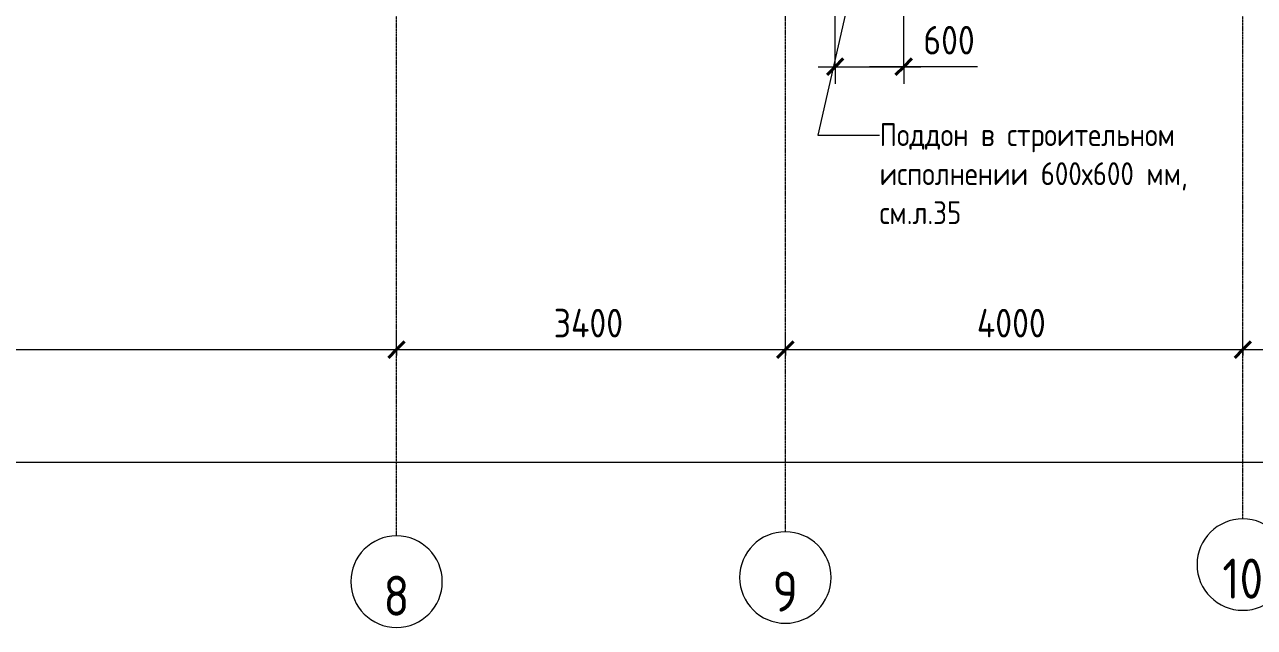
# Model space of a CAD drawing. Header units: millimetres. Extents: x -10915 to 62537, y -37640 to 44223.
# Drawn here: x 35197 to 45951, y -5859 to -587 of the extents above; entities that cross this region are included whole.
import ezdxf

# ---------------------------------------------------------------- set-up
doc = ezdxf.new("R2010")
doc.units = ezdxf.units.MM
doc.linetypes.add('ADSK_Линия сетки', pattern=[25, 20, -2.5, 0, -2.5])
for name, color, linetype, lineweight in [('Аннотация', 7, 'Continuous', 20), ('Оси', 7, 'Continuous', 9), ('Размеры', 7, 'Continuous', 9), ('Размеры-100', 7, 'Continuous', 9)]:
    doc.layers.add(name, color=color, linetype=linetype, lineweight=lineweight)
doc.styles.add('GOST Common', font='GOST_Common.ttf', dxfattribs={"width": 0.9, "height": 350})
doc.styles.add('GOST Common_1', font='GOST_Common.ttf', dxfattribs={"width": 0.9, "height": 250})
doc.styles.add('GOST Common_4', font='GOST_Common.ttf', dxfattribs={"width": 0.9, "height": 200})
doc.dimstyles.new('ADSK_Основной_2_5_мм', dxfattribs={"dimscale": 304.8, "dimtxt": 251.428749, "dimasz": 0.463911, "dimexe": 0.492126, "dimexo": 0.492126, "dimgap": 0.098425, "dimtad": 1, "dimrnd": 0.01, "dimdsep": 46, "dimtxsty": 'GOST Common_1', "dimblk1": 'OBLIQUE', "dimblk2": 'OBLIQUE', "dimsah": 1, "dimcen": 0.09, "dimdle": 0.492126, "dimazin": 2, "dimtfac": 1, "dimtdec": 4, "dimtix": 1, "dimtmove": 0, "dimatfit": 3, "dimfxl": 1, "dimtvp": 1, "dimtolj": 1, "dimtzin": 0, "dimlwd": 20, "dimlwe": 20, "dimarcsym": 2})
doc.dimstyles.new('ADSK_Основной_2_5_мм_1', dxfattribs={"dimscale": 304.8, "dimtxt": 251.428749, "dimasz": 0.463911, "dimexe": 0.492126, "dimexo": 0.492126, "dimgap": 0.098425, "dimtad": 1, "dimrnd": 0.01, "dimdsep": 46, "dimtxsty": 'GOST Common_1', "dimblk1": 'OBLIQUE', "dimblk2": 'OBLIQUE', "dimsah": 1, "dimcen": 0.09, "dimdle": 0.492126, "dimazin": 2, "dimtfac": 1, "dimtdec": 4, "dimtix": 1, "dimtmove": 1, "dimatfit": 3, "dimfxl": 1, "dimtvp": 1, "dimtolj": 1, "dimtzin": 0, "dimlwd": 20, "dimlwe": 20, "dimarcsym": 2})

# ---------------------------------------------------------------- blocks, each defined once
blk = doc.blocks.new('Ось сетки - Круг_Ø8 мм-8258-План полов 4-го этажа')
at = {"layer": 'Оси', "lineweight": 20}
for start, end in [(360, 180), (180, 360)]:
    blk.add_arc((0, 0), 4, start, end, dxfattribs=at)
blk = doc.blocks.new('DIMBLOCK7-План полов 4-го этажа')
at = {"layer": 'Размеры-100', "lineweight": 20, "transparency": 16777216}
for p, q in [((30550, -3430), (30550, -3280)), ((38450, -3430), (38450, -3280)), ((30550, -3430), (38450, -3430)), ((30550, -3430), (30550, -3480)), ((38450, -3430), (38450, -3480))]:
    blk.add_line(p, q, dxfattribs=at)
at = {"layer": 'Размеры-100', "lineweight": 40, "transparency": 16777216}
for p, q in [((30550, -3430), (30479, -3501)), ((30550, -3430), (30620, -3359)), ((38450, -3430), (38379, -3501)), ((38450, -3430), (38520, -3359))]:
    blk.add_line(p, q, dxfattribs=at)
at = {"layer": 'Размеры-100', "color": 0, "lineweight": 20, "transparency": 16777216, "insert": (34184, -3073), "char_height": 250, "width": 756.84, "attachment_point": 1, "line_spacing_factor": 1.022761, "style": 'GOST Common_1'}
blk.add_mtext('7900', dxfattribs=at)
blk = doc.blocks.new('_Oblique')
at = {"color": 0, "linetype": 'ByBlock', "lineweight": -2}
blk.add_line((-0.5, -0.5), (0.5, 0.5), dxfattribs=at)
blk = doc.blocks.new('DIMBLOCK8-План полов 4-го этажа')
at = {"layer": 'Размеры-100', "lineweight": 20, "transparency": 16777216}
for p, q in [((38450, -3430), (38450, -3280)), ((41850, -3430), (41850, -3280)), ((38450, -3430), (41850, -3430)), ((38450, -3430), (38450, -3480)), ((41850, -3430), (41850, -3480))]:
    blk.add_line(p, q, dxfattribs=at)
at = {"layer": 'Размеры-100', "lineweight": 40, "transparency": 16777216}
for p, q in [((38450, -3430), (38379, -3501)), ((38450, -3430), (38520, -3359)), ((41850, -3430), (41779, -3501)), ((41850, -3430), (41920, -3359))]:
    blk.add_line(p, q, dxfattribs=at)
at = {"layer": 'Размеры-100', "color": 0, "lineweight": 20, "transparency": 16777216, "insert": (39824, -3073), "char_height": 250, "width": 782.41, "attachment_point": 1, "line_spacing_factor": 1.022761, "style": 'GOST Common_1'}
blk.add_mtext('3400', dxfattribs=at)
blk = doc.blocks.new('DIMBLOCK9-План полов 4-го этажа')
at = {"layer": 'Размеры-100', "lineweight": 20, "transparency": 16777216}
for p, q in [((41850, -3430), (41850, -3280)), ((45850, -3430), (45850, -3280)), ((41850, -3430), (45850, -3430)), ((41850, -3430), (41850, -3480)), ((45850, -3430), (45850, -3480))]:
    blk.add_line(p, q, dxfattribs=at)
at = {"layer": 'Размеры-100', "lineweight": 40, "transparency": 16777216}
for p, q in [((41850, -3430), (41779, -3501)), ((41850, -3430), (41920, -3359)), ((45850, -3430), (45779, -3501)), ((45850, -3430), (45920, -3359))]:
    blk.add_line(p, q, dxfattribs=at)
at = {"layer": 'Размеры-100', "color": 0, "lineweight": 20, "transparency": 16777216, "insert": (43524, -3073), "char_height": 250, "width": 782.41, "attachment_point": 1, "line_spacing_factor": 1.022761, "style": 'GOST Common_1'}
blk.add_mtext('4000', dxfattribs=at)
blk = doc.blocks.new('DIMBLOCK10-План полов 4-го этажа')
at = {"layer": 'Размеры-100', "lineweight": 20, "transparency": 16777216}
for p, q in [((45850, -3430), (45850, -3280)), ((48850, -3430), (48850, -3280)), ((45850, -3430), (48850, -3430)), ((45850, -3430), (45850, -3480)), ((48850, -3430), (48850, -3480))]:
    blk.add_line(p, q, dxfattribs=at)
at = {"layer": 'Размеры-100', "lineweight": 40, "transparency": 16777216}
for p, q in [((45850, -3430), (45779, -3501)), ((45850, -3430), (45920, -3359)), ((48850, -3430), (48779, -3501)), ((48850, -3430), (48920, -3359))]:
    blk.add_line(p, q, dxfattribs=at)
at = {"layer": 'Размеры-100', "color": 0, "lineweight": 20, "transparency": 16777216, "insert": (47034, -3073), "char_height": 250, "width": 756.84, "attachment_point": 1, "line_spacing_factor": 1.022761, "style": 'GOST Common_1'}
blk.add_mtext('3000', dxfattribs=at)
blk = doc.blocks.new('DIMBLOCK12-План полов 4-го этажа')
at = {"layer": 'Размеры-100', "lineweight": 20, "transparency": 16777216}
for p, q in [((-6500, -4415), (-6500, -4265)), ((55350, -4415), (55350, -4265)), ((-6650, -4415), (55500, -4415)), ((-6500, -4415), (-6500, -4465)), ((55350, -4415), (55350, -4465))]:
    blk.add_line(p, q, dxfattribs=at)
at = {"layer": 'Размеры-100', "lineweight": 40, "transparency": 16777216}
for p, q in [((-6500, -4415), (-6430, -4344)), ((55350, -4415), (55420, -4344)), ((-6500, -4415), (-6571, -4485)), ((55350, -4415), (55279, -4485))]:
    blk.add_line(p, q, dxfattribs=at)
at = {"layer": 'Размеры-100', "color": 0, "lineweight": 20, "transparency": 16777216, "insert": (24054, -4058), "char_height": 250, "width": 889.8, "attachment_point": 1, "line_spacing_factor": 1.022761, "style": 'GOST Common_1'}
blk.add_mtext('61850', dxfattribs=at)
blk = doc.blocks.new('DIMBLOCK19-План полов 4-го этажа')
at = {"layer": 'Размеры-100', "lineweight": 20, "transparency": 16777216}
for p, q in [((42285, -956), (42285, 975)), ((42885, -956), (42885, 377)), ((42135, -956), (43035, -956)), ((42285, -956), (42285, -1106)), ((43056, -956), (42585, -956)), ((42885, -956), (42885, -1106)), ((43529, -956), (43056, -956))]:
    blk.add_line(p, q, dxfattribs=at)
at = {"layer": 'Размеры-100', "lineweight": 40, "transparency": 16777216}
for p, q in [((42285, -956), (42214, -1026)), ((42285, -956), (42356, -885)), ((42885, -956), (42814, -1026)), ((42885, -956), (42956, -885))]:
    blk.add_line(p, q, dxfattribs=at)
at = {"layer": 'Размеры-100', "color": 0, "lineweight": 20, "transparency": 16777216, "insert": (43056, -599), "char_height": 250, "width": 567.63, "attachment_point": 1, "line_spacing_factor": 1.022761, "style": 'GOST Common_1'}
blk.add_mtext('600', dxfattribs=at)

msp = doc.modelspace()

# ---------------------------------------------------------------- linework, layer by layer
at = {"layer": 'Аннотация', "lineweight": 9}
for p, q in [((42648.074, 714.611), (42134.316, -1554.296)), ((42134.316, -1554.296), (42673.338, -1554.296))]:
    msp.add_line(p, q, dxfattribs=at)
at = {"layer": 'Оси', "linetype": 'ADSK_Линия сетки'}
for p, q in [((45849.565, -4909.651), (45849.565, 44222.998)), ((41849.565, -5022.585), (41849.565, 21308.456)), ((38449.565, -5058.965), (38449.565, 20964.27))]:
    msp.add_line(p, q, dxfattribs=at)

# ---------------------------------------------------------------- block references
at = {"layer": 'Оси', "lineweight": 20, "xscale": 99.99999999999993, "yscale": 99.99999999999993, "zscale": 99.99999999999993}
for p in [(45849.565, -5309.651), (38449.565, -5458.965), (41849.565, -5422.585)]:
    msp.add_blockref('Ось сетки - Круг_Ø8 мм-8258-План полов 4-го этажа', p, dxfattribs=at)

# ---------------------------------------------------------------- texts
at = {"layer": 'Аннотация', "lineweight": 9, "insert": (42673.338, -1450.173), "char_height": 200, "width": 2709, "attachment_point": 1, "line_spacing_factor": 1.022766, "style": 'GOST Common_4'}
msp.add_mtext('\\pxt1.8,3.6,5.4,7.2,9,10.8,12.6,14.4,16.2,18,19.8,21.6,23.4,25.2,27,28.8,30.6,32.4,34.2,36,37.8,39.6,41.4,43.2,45,46.8,48.6,50.4,52.2,54,55.8,57.6;{Поддон в строительном исполнении 600х600 мм, см.л.35}', dxfattribs=at)
at = {"layer": 'Оси', "char_height": 350, "attachment_point": 5, "line_spacing_factor": 1.022766, "style": 'GOST Common'}
for s, insert, width in [('\\pxqc,t0.25714,0.51429,0.77143,1.02857,1.28571,1.54286,1.8,2.05714,2.31429,2.57143,2.82857,3.08571,3.34286,3.6,3.85714,4.11429,4.37143,4.62857,4.88571,5.14286,5.4,5.65714,5.91429,6.17143,6.42857,6.68571,6.94286,7.2,7.45714,7.71429,7.97143,8.22857;{10}', (45848.735, -5432.555), 387), ('\\pxqc,t0.25714,0.51429,0.77143,1.02857,1.28571,1.54286,1.8,2.05714,2.31429,2.57143,2.82857,3.08571,3.34286,3.6,3.85714,4.11429,4.37143,4.62857,4.88571,5.14286,5.4,5.65714,5.91429,6.17143,6.42857,6.68571,6.94286,7.2,7.45714,7.71429,7.97143,8.22857;{9}', (41848.735, -5545.49), 232.2), ('\\pxqc,t0.25714,0.51429,0.77143,1.02857,1.28571,1.54286,1.8,2.05714,2.31429,2.57143,2.82857,3.08571,3.34286,3.6,3.85714,4.11429,4.37143,4.62857,4.88571,5.14286,5.4,5.65714,5.91429,6.17143,6.42857,6.68571,6.94286,7.2,7.45714,7.71429,7.97143,8.22857;{8}', (38448.735, -5581.869), 232.2)]:
    msp.add_mtext(s, dxfattribs=dict(at, insert=insert, width=width))

# ---------------------------------------------------------------- dimensions: what is measured, and where the dimension line sits
at = {"layer": 'Размеры', "lineweight": 20}
dim = msp.add_linear_dim(base=(42885, -955.546), p1=(42285, 1124.843), p2=(42885, 527.075), dimstyle='ADSK_Основной_2_5_мм_1', override={"dimpost": '<>', "dimfxl": 846.951531}, dxfattribs=at)
dim.commit()
dim.dimension.update_dxf_attribs({"geometry": 'DIMBLOCK19-План полов 4-го этажа', "text_midpoint": (43339.543, -765.505), "dimtype": 160})
for base, p1, p2, override, picture, middle in [((38449.565, -3430.171), (30549.565, -3330.186), (38449.565, -3330.186), {"dimpost": '<>', "dimfxl": 7900}, 'DIMBLOCK7-План полов 4-го этажа', (34499.565, -3275.171)), ((41849.565, -3430.171), (38449.565, -3330.186), (41849.565, -3330.186), {"dimpost": '<>', "dimfxl": 3400}, 'DIMBLOCK8-План полов 4-го этажа', (40149.565, -3275.171)), ((45849.565, -3430.171), (41849.565, -3330.186), (45849.565, -3330.186), {"dimpost": '<>', "dimfxl": 4000}, 'DIMBLOCK9-План полов 4-го этажа', (43849.565, -3275.171)), ((48849.565, -3430.171), (45849.565, -3330.186), (48849.565, -3330.186), {"dimpost": '<>', "dimfxl": 3000}, 'DIMBLOCK10-План полов 4-го этажа', (47349.565, -3275.171)), ((55349.565, -4414.564), (-6500.435, -4314.579), (55349.565, -4314.579), {"dimpost": '<>', "dimfxl": 61850}, 'DIMBLOCK12-План полов 4-го этажа', (24424.565, -4259.564))]:
    dim = msp.add_linear_dim(base=base, p1=p1, p2=p2, dimstyle='ADSK_Основной_2_5_мм', override=override, dxfattribs=at)
    dim.commit()
    dim.dimension.update_dxf_attribs({"geometry": picture, "text_midpoint": middle})

doc.saveas('drawing.dxf')
